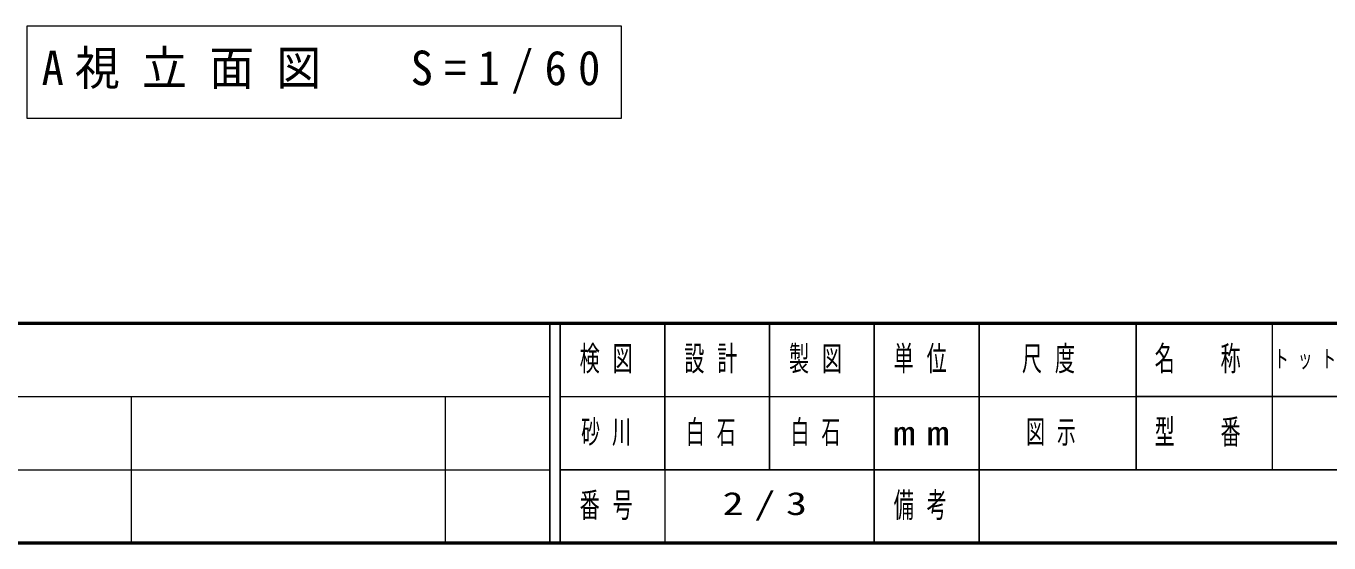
# Model space of a CAD drawing. Units: millimetres on the paper. Extents: x -385 to 0, y -594 to 267.
# Drawn here: x -293.5 to -169.1, y -297 to -247.6 of the extents above; entities that cross this region are included whole.
import ezdxf

# ---------------------------------------------------------------- set-up
doc = ezdxf.new("R2010")
doc.units = ezdxf.units.MM
doc.layers.add('LY_1', color=7, linetype='Continuous', lineweight=25)
doc.styles.add('ＭＳ ゴシック', font='')
doc.styles.get('ＭＳ ゴシック').set_extended_font_data('MS Gothic')

msp = doc.modelspace()

# ---------------------------------------------------------------- linework, layer by layer
at = {"layer": 'LY_1', "lineweight": 13}
for p, q in [((-293.449, -247.6), (-293.449, -256.4)), ((-236.649, -247.6), (-293.449, -247.6)), ((-236.649, -256.4), (-236.649, -247.6)), ((-293.449, -256.4), (-236.649, -256.4)), ((-174.5, -276), (-174.5, -290)), ((-385, -283), (-243.5, -283)), ((-283.5, -283), (-283.5, -297)), ((-253.5, -283), (-253.5, -297)), ((-242.5, -283), (-187.5, -283)), ((-385, -290), (-243.5, -290)), ((-232.5, -290), (-232.5, -297))]:
    msp.add_line(p, q, dxfattribs=at)
at = {"layer": 'LY_1', "lineweight": 50}
for p, q in [((-385, -276), (0, -276)), ((-385, -297), (0, -297))]:
    msp.add_line(p, q, dxfattribs=at)
at = {"layer": 'LY_1', "color": 211}
for p, q in [((-243.5, -276), (-243.5, -297)), ((-242.5, -276), (-242.5, -297)), ((-232.5, -276), (-232.5, -290)), ((-222.5, -276), (-222.5, -290)), ((-212.5, -276), (-212.5, -297)), ((-202.5, -276), (-202.5, -290)), ((-187.5, -276), (-187.5, -290)), ((-187.5, -283), (-70, -283)), ((-242.5, -290), (0, -290))]:
    msp.add_line(p, q, dxfattribs=at)
at = {"layer": 'LY_1'}
msp.add_line((-202.5, -290), (-202.5, -297), dxfattribs=at)

# ---------------------------------------------------------------- texts
at = {"layer": 'LY_1', "attachment_point": 4, "style": 'ＭＳ ゴシック'}
for s, insert, char_height in [('\\T1.5;\\W0.95;A視立面図\u3000S=1/60', (-292.049, -252), 3.299), ('\\T1.64;\\W0.6;トットビルダー\u3000ファンファンパーク', (-174.3, -279.5), 1.686), ('\\T1.64;\\W0.6;砂川', (-240.5, -286.5), 2.199), ('\\T1.64;\\W0.6;白石', (-230.5, -286.5), 2.199), ('\\T1.64;\\W0.6;白石', (-220.5, -286.5), 2.199), ('\\T1.64;\\W0.6;図示', (-198, -286.5), 2.199), ('\\T1.5;\\W1.35;2/3', (-227, -293.5), 2.199)]:
    msp.add_mtext(s, dxfattribs=dict(at, insert=insert, char_height=char_height))
at = {"layer": 'LY_1', "color": 4, "char_height": 2.346, "attachment_point": 5, "style": 'ＭＳ ゴシック'}
for s, insert in [('\\T1.64;\\W0.6;検図', (-237.5, -279.5)), ('\\T1.64;\\W0.6;設計', (-227.5, -279.5)), ('\\T1.64;\\W0.6;製図', (-217.5, -279.5)), ('\\T1.64;\\W0.6;単位', (-207.5, -279.5)), ('\\T1.64;\\W0.6;尺度', (-195.25, -279.5)), ('\\T1.64;\\W0.6;名\u3000称', (-181, -279.5)), ('\\T1.64;\\W0.6;型\u3000番', (-181, -286.5)), ('\\T1.5;\\W1.35;mm', (-207.5, -286.5)), ('\\T1.64;\\W0.6;番号', (-237.5, -293.5)), ('\\T1.64;\\W0.6;備考', (-207.5, -293.5))]:
    msp.add_mtext(s, dxfattribs=dict(at, insert=insert))

doc.saveas('drawing.dxf')
